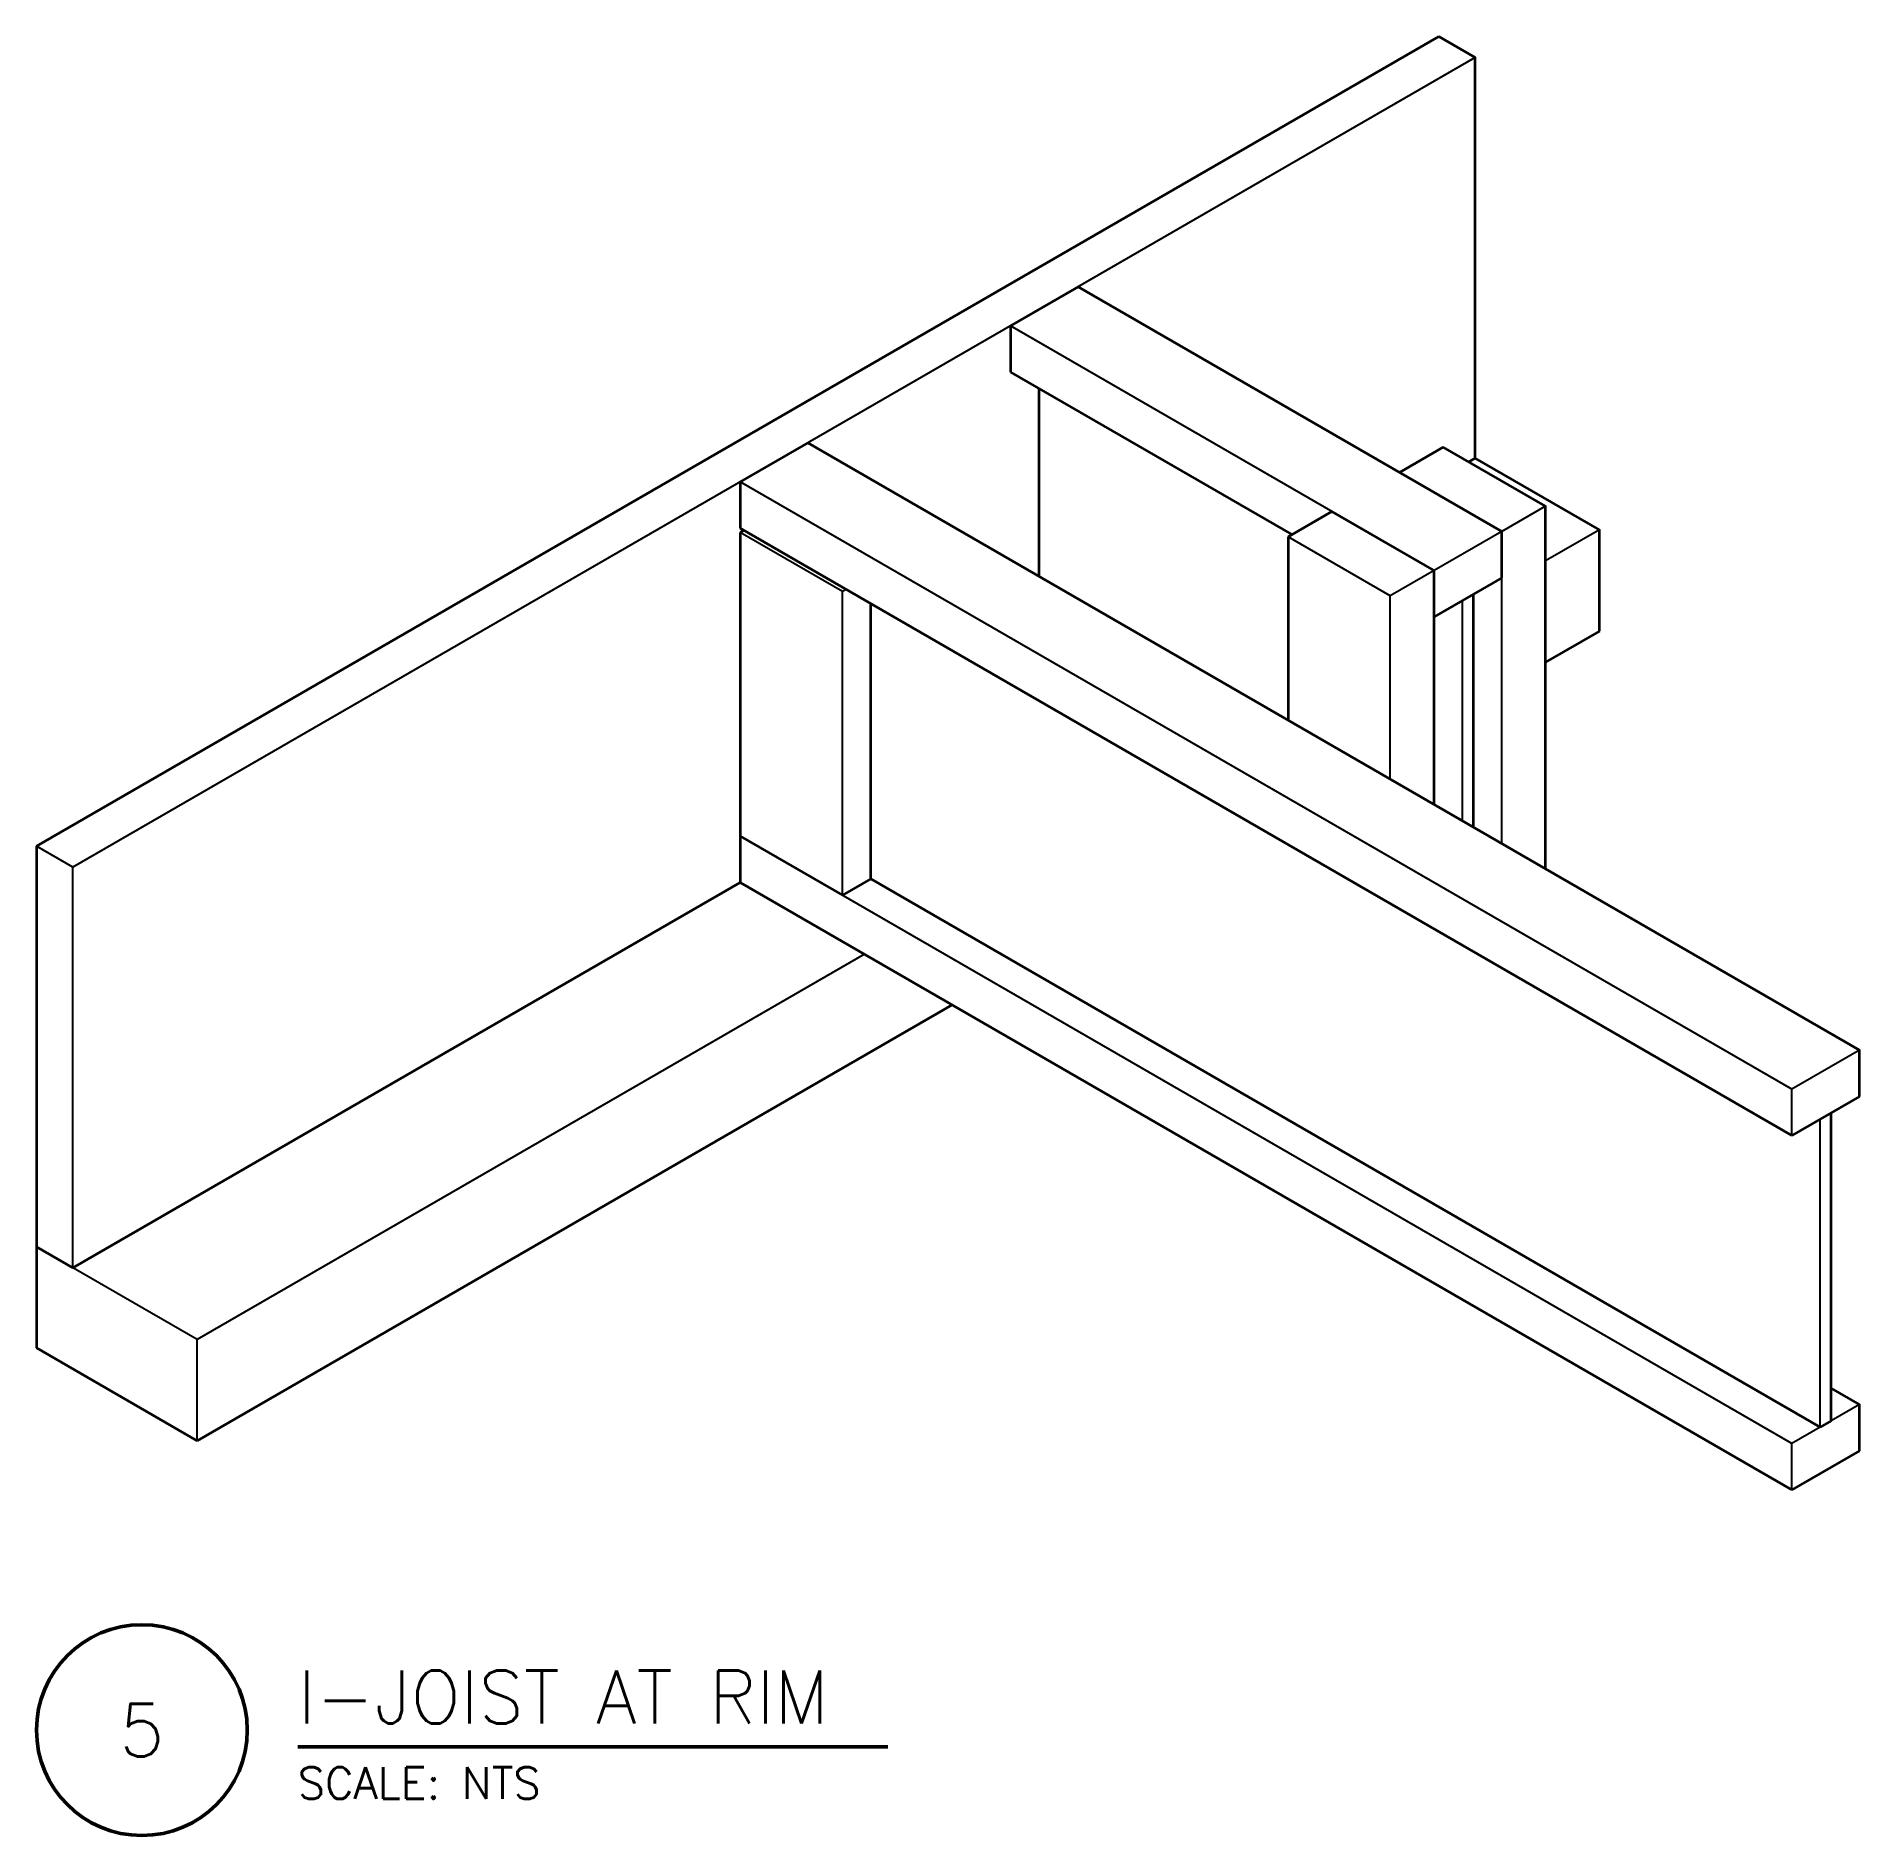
# Model space of a CAD drawing. Header units: inches. Extents: x -20.8 to 33.3, y -26.5 to 26.9.
import ezdxf
from ezdxf.enums import TextEntityAlignment as Align

# ---------------------------------------------------------------- set-up
doc = ezdxf.new("R2010")
doc.units = ezdxf.units.IN
doc.header["$MEASUREMENT"] = 0
for name, color, linetype, lineweight in [('S-ANNO-TTLB', 7, 'CONTINUOUS', 50), ('S-DETL-BYND', 7, 'CONTINUOUS', 25), ('S-DETL-CUT', 7, 'CONTINUOUS', 50)]:
    doc.layers.add(name, color=color, linetype=linetype, lineweight=lineweight)
doc.styles.add('KERF', font='romans.shx')

msp = doc.modelspace()

# ---------------------------------------------------------------- linework, layer by layer
at = {"layer": 'S-ANNO-TTLB', "lineweight": 50}
msp.add_lwpolyline([(-20.78461, -23.328125, 1), (-14.53461, -23.328125, 1)], format="xyb", close=True, dxfattribs=at)
msp.add_lwpolyline([(-13.03461, -23.828125), (4.450509, -23.828125)], dxfattribs=at)
at = {"layer": 'S-DETL-BYND', "lineweight": 25}
for points in [[(21.867141, 26.25), (-19.702078, 2.25)], [(20.649293, 9.671875), (20.649293, 11.046875), (8.091925, 18.296875)], [(31.258104, -5.703125), (31.258104, -4.328125), (0.08119, 13.671875)], [(22.651977, 2.953125), (22.651977, 12.203125), (19.620888, 13.953125)], [(23.951015, 12.953125), (22.651977, 12.203125)], [(3.112279, 1.421875), (3.112279, 10.421875), (0.08119, 12.171875)], [(19.350255, 4.859375), (19.350255, 10.296875), (16.319166, 12.046875)], [(22.651977, 12.203125), (20.649293, 11.046875)], [(25.547749, 12.25), (23.951015, 11.328125)], [(20.649293, 11.046875), (19.350255, 10.296875)], [(3.220532, 10.484375), (3.112279, 10.421875)], [(21.813015, 10.34375), (21.488255, 10.15625)], [(21.488255, 3.625), (21.488255, 10.15625)], [(-19.702078, -9.625), (-19.702078, 2.25), (-20.78461, 2.875)], [(31.258104, -16.203125), (31.258104, -14.828125), (0.08119, 3.171875)], [(3.761798, -0.328125), (-16.02147, -11.75)], [(33.260788, -3.171875), (31.258104, -4.328125)], [(32.421826, -5.03125), (32.097067, -5.21875)], [(32.097067, -14.34375), (32.097067, -5.21875)], [(-16.02147, -14.75), (-16.02147, -11.75), (-20.78461, -9)], [(33.260788, -13.671875), (31.258104, -14.828125)]]:
    msp.add_lwpolyline(points, dxfattribs=at)
at = {"layer": 'S-DETL-CUT', "lineweight": 35}
for points in [[(20.78461, 26.875), (-20.78461, 2.875)], [(21.867141, 14.375), (21.867141, 26.25), (20.78461, 26.875)], [(10.094609, 19.453125), (8.091925, 18.296875)], [(22.651977, 10.828125), (22.651977, 12.203125), (10.094609, 19.453125)], [(8.091925, 18.296875), (8.091925, 16.921875)], [(8.091925, 16.921875), (16.427419, 12.109375)], [(8.930887, 16.4375), (8.930887, 10.875)], [(2.083874, 14.828125), (0.08119, 13.671875)], [(33.260788, -4.546875), (33.260788, -3.171875), (2.083874, 14.828125)], [(20.919926, 14.703125), (19.620888, 13.953125)], [(23.951015, 2.203125), (23.951015, 12.953125), (20.919926, 14.703125)], [(21.867141, 14.375), (21.677698, 14.265625)], [(25.547749, 9.25), (25.547749, 12.25), (21.867141, 14.375)], [(0.08119, 13.671875), (0.08119, 12.296875)], [(17.618204, 12.796875), (16.319166, 12.046875)], [(20.649293, 4.109375), (20.649293, 11.046875), (17.618204, 12.796875)], [(0.08119, 12.296875), (31.258104, -5.703125)], [(0.189443, 12.234375), (0.08119, 12.171875)], [(0.08119, 12.171875), (0.08119, 3.171875)], [(16.319166, 12.046875), (16.319166, 6.609375)], [(22.651977, 10.828125), (20.649293, 9.671875)], [(21.813015, 3.4375), (21.813015, 10.34375)], [(3.951241, 1.90625), (3.951241, 10.0625)], [(25.547749, 9.25), (23.951015, 8.328125)], [(-20.78461, 2.875), (-20.78461, -9)], [(0.08119, 3.171875), (0.08119, 1.796875)], [(0.08119, 3.171875), (3.112279, 1.421875)], [(0.08119, 1.796875), (-19.702078, -9.625)], [(0.08119, 1.796875), (31.258104, -16.203125)], [(3.951241, 1.90625), (3.112279, 1.421875)], [(3.951241, 1.90625), (32.097067, -14.34375)], [(6.359874, -1.828125), (-16.02147, -14.75)], [(33.260788, -4.546875), (31.258104, -5.703125)], [(32.421826, -14.15625), (32.421826, -5.03125)], [(-20.78461, -9), (-20.78461, -12)], [(-20.78461, -9), (-19.702078, -9.625)], [(-20.78461, -12), (-16.02147, -14.75)], [(33.260788, -15.046875), (33.260788, -13.671875), (32.421826, -13.1875)], [(32.421826, -14.15625), (32.097067, -14.34375)], [(33.260788, -15.046875), (31.258104, -16.203125)]]:
    msp.add_lwpolyline(points, dxfattribs=at)

# ---------------------------------------------------------------- texts
at = {"layer": 'S-ANNO-TTLB', "lineweight": 50, "style": 'KERF'}
msp.add_text('I-JOIST AT RIM', height=1.5625, dxfattribs=at).set_placement((-13.03461, -23.128125))
msp.add_text('5', height=1.5625, dxfattribs=at).set_placement((-17.65961, -23.328125), align=Align.MIDDLE_CENTER)
at = {"layer": 'S-ANNO-TTLB', "lineweight": 18, "style": 'KERF'}
msp.add_text('SCALE: NTS', height=0.9375, dxfattribs=at).set_placement((-13.03461, -25.365625))

doc.saveas('drawing.dxf')
